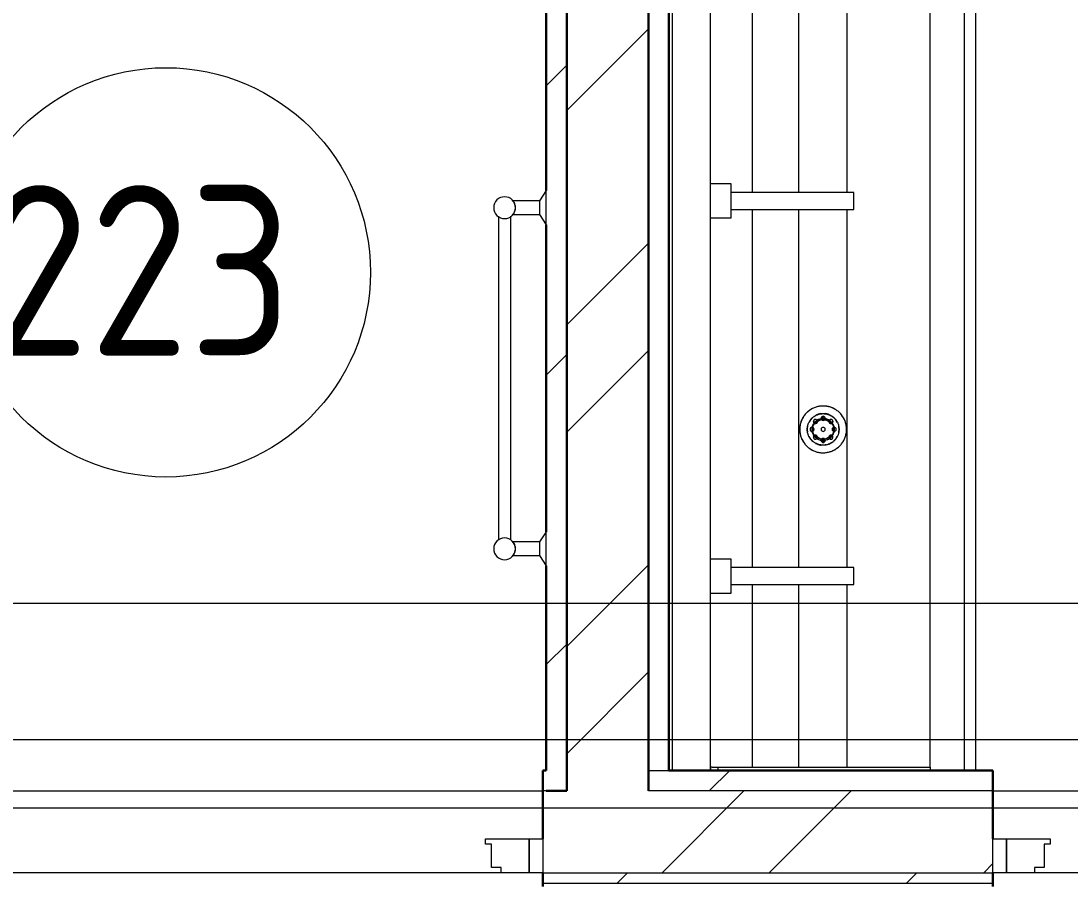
# Model space of a CAD drawing. Header units: millimetres. Extents: x -87434 to 499450, y -468665 to 122144.
# Drawn here: x 151411 to 152949, y -10251 to -8988 of the extents above; entities that cross this region are included whole.
import ezdxf

# ---------------------------------------------------------------- set-up
doc = ezdxf.new("R2010")
doc.units = ezdxf.units.MM
doc.linetypes.add('ADSK_Линия сетки', pattern=[25, 20, -2.5, 0, -2.5])
doc.linetypes.add('ADSK_Сверху', pattern=[450, 300, -150])
for name, color, linetype, lineweight in [('Двери', 252, 'Continuous', 9), ('Линии', 252, 'Continuous', 9), ('Марки помещений', 252, 'Continuous', 20), ('Оси', 252, 'Continuous', 9), ('Перекрытие', 252, 'Continuous', 18), ('Сантехника', 252, 'Continuous', 9), ('Стены наружные', 7, 'Continuous', 18), ('Стены штриховка', 252, 'Continuous', 9)]:
    doc.layers.add(name, color=color, linetype=linetype, lineweight=lineweight)
doc.styles.add('GOST Common_2', font='', dxfattribs={"width": 0.9, "height": 250})
doc.styles.get('GOST Common_2').set_extended_font_data('GOST type B')

# ---------------------------------------------------------------- blocks, each defined once
blk = doc.blocks.new('2 этаж')
at = {"layer": 'Двери', "color": 251, "true_color": 0x636466}
for p, q in [((152092, -10184.3), (152156, -10184.3)), ((152092, -10192.3), (152092, -10184.3)), ((152101, -10192.3), (152092, -10192.3)), ((152101, -10226.3), (152101, -10192.3)), ((152156, -10184.3), (152176, -10184.3)), ((152156, -10234.3), (152156, -10184.3)), ((152156, -10184.3), (152156, -10234.3)), ((152176, -10184.3), (152176, -10234.3)), ((152836, -10184.3), (152856, -10184.3)), ((152836, -10234.3), (152836, -10184.3)), ((152856, -10184.3), (152856, -10234.3)), ((152856, -10184.3), (152920, -10184.3)), ((152856, -10234.3), (152856, -10184.3)), ((152911, -10192.3), (152911, -10226.3)), ((152920, -10192.3), (152911, -10192.3)), ((152920, -10184.3), (152920, -10192.3)), ((152115, -10226.3), (152101, -10226.3)), ((152115, -10234.3), (152115, -10226.3)), ((152897, -10226.3), (152897, -10234.3)), ((152911, -10226.3), (152897, -10226.3)), ((152156, -10234.3), (152115, -10234.3)), ((152176, -10234.3), (152156, -10234.3)), ((152856, -10234.3), (152836, -10234.3)), ((152897, -10234.3), (152856, -10234.3))]:
    blk.add_line(p, q, dxfattribs=at)
at = {"layer": 'Линии', "color": 251, "linetype": 'ADSK_Сверху', "ltscale": 100, "true_color": 0x636466}
for p, q in [((161881, -9839.3), (151051.1, -9839.3)), ((161881, -10139.3), (151061, -10139.3))]:
    blk.add_line(p, q, dxfattribs=at)
at = {"layer": 'Марки помещений', "color": 251, "true_color": 0x636466}
blk.add_circle((151623.4, -9354.1), 300, dxfattribs=at)
at = {"layer": 'Оси', "color": 251, "linetype": 'ADSK_Линия сетки', "ltscale": 100, "true_color": 0x636466}
blk.add_line((170543.3, -10039.3), (93565.9, -10039.3), dxfattribs=at)
at = {"layer": 'Перекрытие', "color": 251, "ltscale": 100, "true_color": 0x636466}
blk.add_line((151146, -10114.3), (152176, -10114.3), dxfattribs=at)
at = {"layer": 'Сантехника', "color": 251, "true_color": 0x636466}
for p, q in [((152366, -10084.3), (152366, -8414.3)), ((152422, -10079.3), (152422, -8419.3)), ((152744, -10079.3), (152744, -8419.3)), ((152794, -10084.3), (152794, -8414.3)), ((152811, -10084.3), (152811, -8414.3)), ((152483.4, -9236.8), (152483.4, -8711.7)), ((152551.4, -9236.8), (152551.4, -8711.8)), ((152622.1, -9236.8), (152622.1, -8711.8)), ((152452, -9224.3), (152422, -9224.3)), ((152452, -9274.3), (152452, -9224.3)), ((152181, -9234.3), (152171, -9249.3)), ((152181, -9234.3), (152171, -9249.3)), ((152181, -9284.3), (152181, -9234.3)), ((152632, -9236.8), (152452, -9236.8)), ((152632, -9261.8), (152632, -9236.8)), ((152171, -9249.3), (152132.5, -9249.3)), ((152171, -9249.3), (152171, -9269.3)), ((152111, -9271.9), (152111, -9746.6)), ((152129, -9746.2), (152129, -9271.9)), ((152132.5, -9269.3), (152171, -9269.3)), ((152171, -9269.3), (152181, -9284.3)), ((152452, -9261.8), (152632, -9261.8)), ((152483.4, -9786.8), (152483.4, -9261.7)), ((152551.4, -9786.8), (152551.4, -9261.8)), ((152622.1, -9786.8), (152622.1, -9261.8)), ((152422, -9274.3), (152452, -9274.3)), ((152181, -9734.3), (152171, -9749.3)), ((152181, -9734.3), (152171, -9749.3)), ((152181, -9784.3), (152181, -9734.3)), ((152171, -9749.3), (152132.5, -9749.3)), ((152171, -9749.3), (152171, -9769.3)), ((152132.5, -9769.3), (152171, -9769.3)), ((152171, -9769.3), (152181, -9784.3)), ((152452, -9774.3), (152422, -9774.3)), ((152452, -9824.3), (152452, -9774.3)), ((152632, -9786.8), (152452, -9786.8)), ((152632, -9811.8), (152632, -9786.8)), ((152452, -9811.8), (152632, -9811.8)), ((152483.4, -10079.3), (152483.4, -9811.7)), ((152551.4, -10079.3), (152551.4, -9811.8)), ((152622.1, -10079.3), (152622.1, -9811.8)), ((152422, -9824.3), (152452, -9824.3)), ((152422, -10084.3), (152422, -10079.3)), ((152424.4, -10079.3), (152422, -10079.3)), ((152422, -10079.3), (152422, -10084.3)), ((152424.4, -10079.3), (152433, -10079.3)), ((152433, -10079.3), (152744, -10079.3)), ((152433, -10084.3), (152433, -10079.3)), ((152744, -10079.3), (152744, -10084.3))]:
    blk.add_line(p, q, dxfattribs=at)
at = {"layer": 'Сантехника', "color": 251, "true_color": 0x636466, "flags": 128}
for points in [[(152621.3, -9584.3), (152621.3, -9582.9), (152621.2, -9581.5), (152621.1, -9580.1), (152620.9, -9578.8), (152620.6, -9577.4), (152620.3, -9576.1), (152620, -9574.8), (152619.6, -9573.5), (152619.1, -9572.2), (152618.6, -9570.9), (152618, -9569.6), (152617.4, -9568.4), (152616.8, -9567.2), (152616.1, -9566), (152615.3, -9564.9), (152614.5, -9563.8), (152613.7, -9562.7), (152612.8, -9561.6), (152611.9, -9560.6), (152610.9, -9559.6), (152609.9, -9558.7), (152608.9, -9557.8), (152607.8, -9557), (152606.7, -9556.2), (152605.5, -9555.4), (152604.4, -9554.7), (152603.2, -9554), (152601.9, -9553.4), (152600.7, -9552.8), (152599.4, -9552.3), (152598.1, -9551.8), (152596.8, -9551.4), (152595.5, -9551), (152594.2, -9550.7), (152592.8, -9550.5), (152591.5, -9550.2), (152590.1, -9550.1), (152588.7, -9550), (152587.4, -9550), (152586, -9550), (152584.6, -9550), (152583.3, -9550.2), (152581.9, -9550.3), (152580.6, -9550.6), (152579.2, -9550.9), (152577.9, -9551.2), (152576.6, -9551.6), (152575.3, -9552), (152574, -9552.5), (152572.7, -9553.1), (152571.5, -9553.7), (152570.3, -9554.3), (152569.1, -9555), (152567.9, -9555.7), (152566.8, -9556.5), (152565.7, -9557.4), (152564.7, -9558.2), (152563.6, -9559.1), (152562.7, -9560.1), (152561.7, -9561.1), (152560.8, -9562.1), (152559.9, -9563.2), (152559.1, -9564.3), (152558.3, -9565.4), (152557.6, -9566.6), (152556.9, -9567.8), (152556.3, -9569), (152555.7, -9570.2), (152555.2, -9571.5), (152554.7, -9572.8), (152554.3, -9574.1), (152553.9, -9575.4), (152553.5, -9576.7), (152553.3, -9578.1), (152553, -9579.4), (152552.9, -9580.8), (152552.8, -9582.1), (152552.7, -9583.5), (152552.7, -9584.3)], [(152563.7, -9584.3), (152563.7, -9583.3), (152563.8, -9582.4), (152563.9, -9581.5), (152564, -9580.5), (152564.2, -9579.6), (152564.4, -9578.7), (152564.6, -9577.8), (152564.9, -9576.9), (152565.2, -9576), (152565.5, -9575.2), (152565.9, -9574.3), (152566.3, -9573.5), (152566.8, -9572.7), (152567.3, -9571.9), (152567.8, -9571.1), (152568.3, -9570.3), (152568.9, -9569.6), (152569.5, -9568.9), (152570.1, -9568.2), (152570.8, -9567.5), (152571.5, -9566.9), (152572.2, -9566.3), (152572.9, -9565.7), (152573.6, -9565.2), (152574.4, -9564.6), (152575.2, -9564.2), (152576, -9563.7), (152576.9, -9563.3), (152577.7, -9562.9), (152578.6, -9562.5), (152579.4, -9562.2), (152580.3, -9561.9), (152581.2, -9561.7), (152582.1, -9561.5), (152583, -9561.3), (152584, -9561.2), (152584.9, -9561), (152585.8, -9561), (152586.8, -9561), (152587.7, -9561), (152588.6, -9561), (152589.5, -9561.1), (152590.5, -9561.2), (152591.4, -9561.4), (152592.3, -9561.6), (152593.2, -9561.8), (152594.1, -9562.1), (152595, -9562.4), (152595.8, -9562.7), (152596.7, -9563.1), (152597.5, -9563.5), (152598.4, -9563.9), (152599.2, -9564.4), (152600, -9564.9), (152600.7, -9565.4), (152601.5, -9566), (152602.2, -9566.6), (152602.9, -9567.2), (152603.5, -9567.8), (152604.2, -9568.5), (152604.8, -9569.2), (152605.4, -9569.9), (152605.9, -9570.7), (152606.5, -9571.5), (152607, -9572.2), (152607.4, -9573.1), (152607.9, -9573.9), (152608.3, -9574.7), (152608.6, -9575.6), (152609, -9576.4), (152609.3, -9577.3), (152609.5, -9578.2), (152609.7, -9579.1), (152609.9, -9580), (152610.1, -9581), (152610.2, -9581.9), (152610.3, -9582.8), (152610.3, -9583.8), (152610.3, -9584.3)], [(152573.8, -9565.4), (152574.6, -9564.9), (152575.3, -9564.4), (152576.1, -9563.9), (152577, -9563.5), (152577.8, -9563.1), (152578.7, -9562.8), (152579.5, -9562.5), (152580.4, -9562.2), (152581.3, -9561.9), (152582.2, -9561.7), (152583.1, -9561.6), (152584, -9561.4), (152584.9, -9561.3), (152585.8, -9561.2), (152586.8, -9561.2), (152587.7, -9561.2), (152588.6, -9561.3), (152589.5, -9561.4), (152590.4, -9561.5), (152591.3, -9561.6), (152592.2, -9561.8), (152593.1, -9562), (152594, -9562.3), (152594.9, -9562.6), (152595.7, -9562.9), (152596.6, -9563.3), (152597.4, -9563.7), (152598.2, -9564.1), (152599, -9564.6), (152599.8, -9565.1), (152600.6, -9565.6), (152601.3, -9566.2), (152602, -9566.8), (152602.7, -9567.4), (152603.4, -9568), (152604, -9568.7), (152604.6, -9569.4), (152605.2, -9570.1), (152605.7, -9570.8), (152606.3, -9571.6), (152606.7, -9572.4), (152607.2, -9573.2)], [(152583.5, -9561.2), (152582.6, -9561.4), (152581.7, -9561.6), (152580.8, -9561.8), (152579.9, -9562.1), (152579, -9562.4), (152578.2, -9562.7), (152577.3, -9563.1), (152576.5, -9563.5)], [(152598, -9563.7), (152597.2, -9563.3), (152596.3, -9562.9), (152595.4, -9562.5), (152594.6, -9562.2), (152593.7, -9561.9), (152592.8, -9561.7), (152591.9, -9561.5), (152591, -9561.3), (152590, -9561.2)], [(152564.1, -9580), (152563.9, -9581), (152563.8, -9581.9), (152563.8, -9582.8), (152563.7, -9583.8), (152563.7, -9584.3)], [(152564, -9584.3), (152564, -9583.3), (152564, -9582.4), (152564.1, -9581.5), (152564.3, -9580.6), (152564.4, -9579.7), (152564.6, -9578.8)], [(152566.6, -9573.6), (152567, -9572.8), (152567.5, -9572), (152568, -9571.2), (152568.5, -9570.5), (152569.1, -9569.8), (152569.7, -9569.1), (152570.3, -9568.4), (152571, -9567.7), (152571.6, -9567.1), (152572.3, -9566.5), (152573, -9565.9)], [(152570.5, -9567.8), (152569.8, -9568.5), (152569.2, -9569.2), (152568.6, -9569.9), (152568.1, -9570.7), (152567.5, -9571.5), (152567, -9572.2), (152566.6, -9573.1)], [(152570.8, -9584.3), (152570.8, -9583.6), (152570.9, -9583), (152570.9, -9582.3), (152571, -9581.7), (152571.1, -9581), (152571.3, -9580.4), (152571.4, -9579.8), (152571.6, -9579.2), (152571.8, -9578.5), (152572.1, -9577.9), (152572.3, -9577.4), (152572.6, -9576.8), (152572.9, -9576.2), (152573.3, -9575.6), (152573.6, -9575.1), (152574, -9574.6), (152574.4, -9574.1), (152574.8, -9573.6), (152575.3, -9573.1), (152575.7, -9572.6), (152576.2, -9572.2), (152576.7, -9571.8), (152577.2, -9571.4), (152577.7, -9571), (152578.3, -9570.6)], [(152583.6, -9568.4), (152584.3, -9568.3), (152584.9, -9568.2), (152585.5, -9568.1), (152586.2, -9568.1), (152586.8, -9568.1), (152587.5, -9568.1), (152588.1, -9568.1), (152588.8, -9568.1), (152589.4, -9568.2), (152590.1, -9568.3)], [(152596, -9570.8), (152596.5, -9571.2), (152597.1, -9571.5), (152597.6, -9572), (152598, -9572.4), (152598.5, -9572.8), (152599, -9573.3), (152599.4, -9573.8), (152599.8, -9574.3), (152600.2, -9574.8), (152600.5, -9575.4), (152600.9, -9575.9), (152601.2, -9576.5), (152601.5, -9577), (152601.8, -9577.6), (152602, -9578.2), (152602.3, -9578.8), (152602.5, -9579.4), (152602.7, -9580.1), (152602.8, -9580.7), (152602.9, -9581.3), (152603, -9582), (152603.1, -9582.6), (152603.2, -9583.3), (152603.2, -9583.9), (152603.2, -9584.3)], [(152607.2, -9572.7), (152606.7, -9571.9), (152606.2, -9571.1), (152605.7, -9570.3), (152605.1, -9569.6), (152604.5, -9568.9), (152603.9, -9568.2), (152603.2, -9567.5)], [(152609.5, -9579.2), (152609.7, -9580.1), (152609.8, -9581), (152609.9, -9581.9), (152610, -9582.8), (152610, -9583.8), (152610, -9584.3)], [(152610.3, -9584.3), (152610.3, -9583.3), (152610.2, -9582.4), (152610.1, -9581.5), (152610, -9580.5)], [(152552.7, -9584.3), (152552.7, -9585.6), (152552.8, -9587), (152553, -9588.4), (152553.1, -9589.7), (152553.4, -9591.1), (152553.7, -9592.4), (152554, -9593.7), (152554.4, -9595), (152554.9, -9596.3), (152555.4, -9597.6), (152556, -9598.9), (152556.6, -9600.1), (152557.2, -9601.3), (152557.9, -9602.5), (152558.7, -9603.6), (152559.5, -9604.7), (152560.3, -9605.8), (152561.2, -9606.9), (152562.1, -9607.9), (152563.1, -9608.9), (152564.1, -9609.8), (152565.2, -9610.7), (152566.2, -9611.5), (152567.3, -9612.4), (152568.5, -9613.1), (152569.6, -9613.8), (152570.8, -9614.5), (152572.1, -9615.1), (152573.3, -9615.7), (152574.6, -9616.2), (152575.9, -9616.7), (152577.2, -9617.1), (152578.5, -9617.5), (152579.8, -9617.8), (152581.2, -9618.1), (152582.5, -9618.3), (152583.9, -9618.4), (152585.3, -9618.5), (152586.6, -9618.6), (152588, -9618.5), (152589.4, -9618.5), (152590.7, -9618.3), (152592.1, -9618.2), (152593.5, -9617.9), (152594.8, -9617.7), (152596.1, -9617.3), (152597.4, -9616.9), (152598.7, -9616.5), (152600, -9616), (152601.3, -9615.4), (152602.5, -9614.8), (152603.7, -9614.2), (152604.9, -9613.5), (152606.1, -9612.8), (152607.2, -9612), (152608.3, -9611.2), (152609.3, -9610.3), (152610.4, -9609.4), (152611.4, -9608.4), (152612.3, -9607.4), (152613.2, -9606.4), (152614.1, -9605.3), (152614.9, -9604.2), (152615.7, -9603.1), (152616.4, -9601.9), (152617.1, -9600.7), (152617.7, -9599.5), (152618.3, -9598.3), (152618.8, -9597), (152619.3, -9595.7), (152619.8, -9594.4), (152620.1, -9593.1), (152620.5, -9591.8), (152620.7, -9590.4), (152621, -9589.1), (152621.1, -9587.7), (152621.2, -9586.4), (152621.3, -9585), (152621.3, -9584.3)], [(152563.7, -9584.3), (152563.7, -9585.2), (152563.8, -9586.1), (152563.9, -9587), (152564, -9588)], [(152610.3, -9584.3), (152610.3, -9585.2), (152610.2, -9586.1), (152610.1, -9587), (152610, -9588), (152609.8, -9588.9), (152609.6, -9589.8), (152609.4, -9590.7), (152609.1, -9591.6), (152608.8, -9592.5), (152608.5, -9593.3), (152608.1, -9594.2), (152607.7, -9595), (152607.2, -9595.8), (152606.7, -9596.6), (152606.2, -9597.4), (152605.7, -9598.2), (152605.1, -9598.9), (152604.5, -9599.6), (152603.9, -9600.3), (152603.2, -9601), (152602.6, -9601.6), (152601.9, -9602.2), (152601.1, -9602.8), (152600.4, -9603.3), (152599.6, -9603.9), (152598.8, -9604.3), (152598, -9604.8), (152597.2, -9605.2), (152596.3, -9605.6), (152595.4, -9606), (152594.6, -9606.3), (152593.7, -9606.6), (152592.8, -9606.8), (152591.9, -9607), (152591, -9607.2), (152590, -9607.4), (152589.1, -9607.5), (152588.2, -9607.5), (152587.3, -9607.6), (152586.3, -9607.5), (152585.4, -9607.5), (152584.5, -9607.4), (152583.5, -9607.3), (152582.6, -9607.1), (152581.7, -9606.9), (152580.8, -9606.7), (152579.9, -9606.4), (152579, -9606.1), (152578.2, -9605.8), (152577.3, -9605.4), (152576.5, -9605), (152575.6, -9604.6), (152574.8, -9604.1), (152574.1, -9603.6), (152573.3, -9603.1), (152572.6, -9602.5), (152571.8, -9601.9), (152571.1, -9601.3), (152570.5, -9600.7), (152569.8, -9600), (152569.2, -9599.3), (152568.6, -9598.6), (152568.1, -9597.8), (152567.5, -9597.1), (152567, -9596.3), (152566.6, -9595.5), (152566.1, -9594.6), (152565.7, -9593.8), (152565.4, -9592.9), (152565.1, -9592.1), (152564.8, -9591.2), (152564.5, -9590.3), (152564.3, -9589.4), (152564.1, -9588.5), (152563.9, -9587.5), (152563.8, -9586.6), (152563.8, -9585.7), (152563.7, -9584.8), (152563.7, -9584.3)], [(152564.5, -9589.3), (152564.3, -9588.4), (152564.2, -9587.5), (152564.1, -9586.6), (152564, -9585.7), (152564, -9584.8), (152564, -9584.3)], [(152590.9, -9607), (152590, -9607.1), (152589.1, -9607.2), (152588.2, -9607.3), (152587.3, -9607.3), (152586.3, -9607.3), (152585.4, -9607.2), (152584.5, -9607.2), (152583.6, -9607), (152582.7, -9606.9), (152581.8, -9606.7), (152580.9, -9606.5), (152580, -9606.2), (152579.1, -9605.9), (152578.3, -9605.6), (152577.4, -9605.2), (152576.6, -9604.8), (152575.8, -9604.4), (152575, -9603.9), (152574.2, -9603.4), (152573.4, -9602.9), (152572.7, -9602.3), (152572, -9601.7), (152571.3, -9601.1), (152570.7, -9600.5), (152570, -9599.8), (152569.4, -9599.1), (152568.8, -9598.4), (152568.3, -9597.7), (152567.8, -9596.9), (152567.3, -9596.1), (152566.8, -9595.3)], [(152566.8, -9595.8), (152567.3, -9596.6), (152567.8, -9597.4), (152568.3, -9598.2), (152568.9, -9598.9), (152569.5, -9599.6), (152570.1, -9600.3), (152570.8, -9601)], [(152578, -9597.7), (152577.5, -9597.4), (152577, -9597), (152576.5, -9596.5), (152576, -9596.1), (152575.5, -9595.7), (152575.1, -9595.2), (152574.6, -9594.7), (152574.2, -9594.2), (152573.8, -9593.7), (152573.5, -9593.2), (152573.1, -9592.6), (152572.8, -9592), (152572.5, -9591.5), (152572.2, -9590.9), (152572, -9590.3), (152571.7, -9589.7), (152571.5, -9589.1), (152571.4, -9588.4), (152571.2, -9587.8), (152571.1, -9587.2), (152571, -9586.5), (152570.9, -9585.9), (152570.8, -9585.3), (152570.8, -9584.6), (152570.8, -9584.3)], [(152603.2, -9584.3), (152603.2, -9584.9), (152603.2, -9585.5), (152603.1, -9586.2), (152603, -9586.8), (152602.9, -9587.5), (152602.7, -9588.1), (152602.6, -9588.7), (152602.4, -9589.3), (152602.2, -9590), (152601.9, -9590.6), (152601.7, -9591.2), (152601.4, -9591.7), (152601.1, -9592.3), (152600.7, -9592.9), (152600.4, -9593.4), (152600, -9593.9), (152599.6, -9594.4), (152599.2, -9594.9), (152598.7, -9595.4), (152598.3, -9595.9), (152597.8, -9596.3), (152597.3, -9596.7), (152596.8, -9597.1), (152596.3, -9597.5), (152595.8, -9597.9)], [(152607.4, -9594.9), (152607, -9595.7), (152606.5, -9596.5), (152606, -9597.3), (152605.5, -9598), (152604.9, -9598.7), (152604.3, -9599.4), (152603.7, -9600.1), (152603.1, -9600.8), (152602.4, -9601.4), (152601.7, -9602), (152601, -9602.6)], [(152603.5, -9600.7), (152604.2, -9600), (152604.8, -9599.3), (152605.4, -9598.6), (152605.9, -9597.8), (152606.5, -9597.1), (152607, -9596.3), (152607.4, -9595.5)], [(152610, -9584.3), (152610, -9585.2), (152610, -9586.1), (152609.9, -9587), (152609.7, -9587.9), (152609.6, -9588.8), (152609.4, -9589.7)], [(152609.9, -9588.5), (152610.1, -9587.5), (152610.2, -9586.6), (152610.3, -9585.7), (152610.3, -9584.8), (152610.3, -9584.3)], [(152576, -9604.8), (152576.9, -9605.2), (152577.7, -9605.6), (152578.6, -9606), (152579.4, -9606.3), (152580.3, -9606.6), (152581.2, -9606.8), (152582.1, -9607), (152583, -9607.2), (152584, -9607.4)], [(152590.4, -9600.1), (152589.8, -9600.2), (152589.1, -9600.3), (152588.5, -9600.4), (152587.8, -9600.4), (152587.2, -9600.5), (152586.5, -9600.4), (152585.9, -9600.4), (152585.2, -9600.4), (152584.6, -9600.3), (152584, -9600.2)], [(152600.2, -9603.1), (152599.5, -9603.6), (152598.7, -9604.1), (152597.9, -9604.6), (152597, -9605), (152596.2, -9605.4), (152595.4, -9605.7), (152594.5, -9606)], [(152595, -9606.1), (152595.8, -9605.8), (152596.7, -9605.4), (152597.5, -9605)]]:
    blk.add_lwpolyline(points, dxfattribs=at)
at = {"layer": 'Сантехника', "color": 251, "true_color": 0x636466}
for centre, radius, start, end in [((152120, -9259.3), 16, 90, 270), ((152120, -9259.3), 16, 270, 90), ((152587, -9584.3), 34.3, 81.2405, 94.5295), ((152587, -9584.3), 34.3, 145.0376, 161.2102), ((152587, -9584.3), 34.3, 133.5244, 136.5478), ((152587, -9584.3), 34.3, 112.2071, 130.7179), ((152587, -9568.1), 3, 0, 180), ((152587, -9568.1), 3, 0, 180), ((152587, -9584.3), 34.3, 75.5624, 78.0603), ((152587, -9584.3), 34.3, 58.7429, 72.8932), ((152587, -9584.3), 34.3, 20.4173, 38.2302), ((152587, -9584.3), 34.3, 170.2639, 180), ((152587, -9584.3), 34.3, 164.3157, 167.198), ((152587, -9584.3), 23, 144, 154.1058), ((152587, -9584.3), 16.2, 158.4339, 180), ((152587, -9584.3), 15.9, 0, 180), ((152587, -9584.3), 16.2, 135, 155.2568), ((152575.6, -9572.8), 3, 45, 225), ((152575.6, -9572.8), 3, 135, 195), ((152575.6, -9572.8), 3, 210, 225), ((152575.6, -9572.8), 3, 225, 45), ((152575.6, -9572.8), 3, 225, 285), ((152575.6, -9572.8), 3, 90, 120), ((152587, -9584.3), 14.1, 136.2949, 141.7649), ((152587, -9584.3), 16.2, 110.5449, 131.5627), ((152587, -9584.3), 14.1, 127.2178, 138.2234), ((152587, -9584.3), 14.1, 125.0449, 135), ((152587, -9584.3), 13.9, 45, 135), ((152587, -9584.3), 13.9, 45, 135), ((152575.6, -9572.8), 3, 330, 45), ((152587, -9584.3), 14.1, 113.7949, 123.75), ((152587, -9584.3), 14.1, 102.5449, 112.4926), ((152587, -9584.3), 16.2, 48.4373, 101.028), ((152587, -9568.1), 3, 180, 255), ((152587, -9568.1), 3, 180, 0), ((152587, -9584.3), 14.1, 91.2949, 101.25), ((152587, -9584.3), 14.1, 84.6458, 100.001), ((152587, -9584.3), 18.1, 83.5568, 96.4432), ((152587, -9584.3), 14.1, 80.0449, 90), ((152587, -9568.1), 3, 285, 0), ((152587, -9584.3), 14.1, 68.7949, 78.75), ((152587, -9584.3), 14.1, 59.2171, 67.5), ((152587, -9584.3), 14.1, 46.2949, 56.25), ((152587, -9584.3), 14.1, 42.2028, 55.2148), ((152598.5, -9572.8), 3, 135, 210), ((152598.5, -9572.8), 3, 135, 315), ((152598.5, -9572.8), 3, 315, 135), ((152587, -9584.3), 14.1, 38.2351, 45), ((152598.5, -9572.8), 3, 255, 315), ((152598.5, -9572.8), 3, 60, 90), ((152587, -9584.3), 16.2, 39.3943, 45), ((152598.5, -9572.8), 3, 345, 45), ((152598.5, -9572.8), 3, 315, 330), ((152587, -9584.3), 23, 25.3123, 36), ((152587, -9584.3), 34.3, 6.4389, 10.0463), ((152587, -9584.3), 34.3, 180, 184.4583), ((152587, -9584.3), 34.3, 186.4389, 190.0463), ((152587, -9584.3), 34.3, 200.4173, 218.2302), ((152587, -9584.3), 23, 205.3123, 216), ((152570.8, -9584.3), 3, 90, 180), ((152570.8, -9584.3), 3, 150, 180), ((152570.8, -9584.3), 3, 180, 210), ((152570.8, -9584.3), 3, 180, 270), ((152570.8, -9584.3), 3, 90, 105), ((152570.8, -9584.3), 3, 255, 270), ((152570.8, -9584.3), 3, 30, 90), ((152570.8, -9584.3), 3, 0, 90), ((152570.8, -9584.3), 3, 270, 0), ((152570.8, -9584.3), 3, 270, 330), ((152587, -9584.3), 15.9, 180, 0), ((152575.6, -9595.7), 3, 135, 315), ((152575.6, -9595.7), 3, 165, 225), ((152587, -9584.3), 14.1, 173.2684, 180), ((152587, -9584.3), 14.1, 180, 186.7316), ((152575.6, -9595.7), 3, 135, 150), ((152575.6, -9595.7), 3, 75, 135), ((152575.6, -9595.7), 3, 315, 135), ((152587, -9584.3), 16.2, 219.3943, 255), ((152587, -9584.3), 14.1, 218.2351, 225), ((152587, -9584.3), 14.1, 221.7766, 232.7822), ((152587, -9584.3), 13.9, 225, 315), ((152587, -9584.3), 13.9, 225, 315), ((152587, -9584.3), 14.1, 226.2949, 236.25), ((152575.6, -9595.7), 3, 315, 30), ((152587, -9584.3), 14.1, 237.5449, 247.5), ((152587, -9584.3), 3, 0, 180), ((152587, -9584.3), 3, 180, 0), ((152587, -9584.3), 16.2, 290.5449, 320.552), ((152587, -9584.3), 14.1, 293.7949, 300.7829), ((152587, -9584.3), 14.1, 304.7852, 317.7972), ((152587, -9584.3), 14.1, 305.0449, 315), ((152598.5, -9595.7), 3, 45, 225), ((152598.5, -9595.7), 3, 150, 225), ((152598.5, -9595.7), 3, 225, 45), ((152587, -9584.3), 14.1, 316.2949, 321.7649), ((152598.5, -9595.7), 3, 45, 105), ((152587, -9584.3), 18.1, 316.1528, 321.4432), ((152603.2, -9584.3), 3, 90, 180), ((152603.2, -9584.3), 3, 180, 270), ((152603.2, -9584.3), 3, 90, 150), ((152603.2, -9584.3), 3, 210, 270), ((152598.5, -9595.7), 3, 30, 45), ((152598.5, -9595.7), 3, 315, 15), ((152587, -9584.3), 14.1, 0, 6.7316), ((152587, -9584.3), 14.1, 353.2684, 0), ((152587, -9584.3), 16.2, 338.4996, 0), ((152603.2, -9584.3), 3, 75, 90), ((152603.2, -9584.3), 3, 0, 90), ((152603.2, -9584.3), 3, 270, 0), ((152603.2, -9584.3), 3, 270, 285), ((152587, -9584.3), 23, 324, 334.1058), ((152603.2, -9584.3), 3, 0, 30), ((152603.2, -9584.3), 3, 330, 0), ((152587, -9584.3), 34.3, 327.1959, 341.2102), ((152587, -9584.3), 34.3, 344.3157, 347.198), ((152587, -9584.3), 34.3, 350.2639, 0), ((152587, -9584.3), 34.3, 0, 4.4583), ((152575.6, -9595.7), 3, 240, 270), ((152587, -9584.3), 14.1, 251.8474, 258.75), ((152587, -9584.3), 16.2, 255.6005, 281.028), ((152587, -9600.5), 3, 0, 180), ((152587, -9600.5), 3, 105, 180), ((152587, -9600.5), 3, 180, 0), ((152587, -9600.5), 3, 180, 0), ((152587, -9584.3), 14.1, 260.0449, 270), ((152587, -9584.3), 14.1, 260.5238, 275.3542), ((152587, -9584.3), 18.1, 263.5568, 276.4432), ((152587, -9584.3), 14.1, 271.2949, 281.25), ((152587, -9600.5), 3, 0, 75), ((152587, -9584.3), 14.1, 282.5449, 292.5), ((152598.5, -9595.7), 3, 270, 300), ((152587, -9584.3), 34.3, 292.2071, 310.7179), ((152587, -9584.3), 34.3, 236.5875, 252.8932), ((152587, -9584.3), 34.3, 255.5624, 259.0767), ((152587, -9584.3), 34.3, 261.2405, 274.5295), ((152120, -9759.3), 16, 90, 270), ((152120, -9759.3), 16, 270, 90)]:
    blk.add_arc(centre, radius, start, end, dxfattribs=at)
for points, knots in [([(152135.2, -9254.2), (152134.9, -9253.4), (152134.6, -9252.6), (152134.1, -9251.7), (152133.8, -9251.2), (152133.5, -9250.6), (152133.2, -9250.1), (152133, -9249.9), (152132.9, -9249.8), (152132.7, -9249.6), (152132.6, -9249.3), (152132.5, -9249.3), (152132.5, -9249.3)], [0.6666667, 0.6666667, 0.6666667, 0.6666667, 0.75, 0.7708333, 0.7916667, 0.8333333, 0.875, 0.8854167, 0.8958333, 0.9166667, 0.9583333, 1, 1, 1, 1]), ([(152133, -9268.6), (152133, -9268.5), (152133.2, -9268.3), (152133.5, -9267.9), (152133.8, -9267.4), (152134.3, -9266.4), (152135.1, -9264.9), (152135.6, -9262.8), (152135.9, -9261.1), (152136, -9260), (152136, -9259.5)], [0.1111111, 0.1111111, 0.1111111, 0.1111111, 0.1388889, 0.1666667, 0.1944444, 0.2222222, 0.3333333, 0.3888889, 0.4444444, 0.4925448, 0.4925448, 0.4925448, 0.4925448]), ([(152135.2, -9754.2), (152134.9, -9753.4), (152134.6, -9752.6), (152134.1, -9751.7), (152133.8, -9751.2), (152133.5, -9750.6), (152133.2, -9750.1), (152133, -9749.9), (152132.9, -9749.8), (152132.7, -9749.6), (152132.6, -9749.3), (152132.5, -9749.3), (152132.5, -9749.3)], [0.6666667, 0.6666667, 0.6666667, 0.6666667, 0.75, 0.7708333, 0.7916667, 0.8333333, 0.875, 0.8854167, 0.8958333, 0.9166667, 0.9583333, 1, 1, 1, 1]), ([(152132.5, -9769.3), (152132.5, -9769.2), (152132.6, -9769.1), (152132.8, -9768.9), (152133, -9768.6), (152133.2, -9768.3), (152133.5, -9767.9), (152133.8, -9767.4), (152134.3, -9766.4), (152135.1, -9764.9), (152135.6, -9762.8), (152135.9, -9761.2), (152136, -9760.1), (152136, -9759.6)], [0, 0, 0, 0, 0.0555556, 0.0833333, 0.1111111, 0.1388889, 0.1666667, 0.1944444, 0.2222222, 0.3333333, 0.3888889, 0.4444444, 0.4884465, 0.4884465, 0.4884465, 0.4884465])]:
    blk.add_open_spline(points, degree=3, knots=knots, dxfattribs=at)
for points in [[(152135.9, -9257.5), (152135.8, -9256.9), (152135.7, -9256.3), (152135.6, -9255.8)], [(152135.9, -9757.5), (152135.8, -9756.9), (152135.7, -9756.3), (152135.6, -9755.8)]]:
    blk.add_open_spline(points, degree=3, dxfattribs=at)
at = {"layer": 'Стены наружные', "color": 251, "lineweight": 30, "true_color": 0x636466}
for p, q in [((152211, -8344.3), (152211, -10114.3)), ((152181, -8374.3), (152181, -9234.3)), ((152331, -10114.3), (152331, -8384.3)), ((152361, -10084.3), (152361, -8414.3)), ((152181, -9284.3), (152181, -9734.3)), ((152181, -9784.3), (152181, -10084.3)), ((152176, -10084.3), (152176, -10184.3)), ((152181, -10084.3), (152176, -10084.3)), ((152836, -10084.3), (152361, -10084.3)), ((152836, -10184.3), (152836, -10084.3)), ((152211, -10114.3), (152181, -10114.3)), ((152176, -10234.3), (152176, -10254.3)), ((152836, -10254.3), (152836, -10234.3))]:
    blk.add_line(p, q, dxfattribs=at)
at = {"layer": 'Стены наружные', "color": 251, "linetype": 'Continuous', "lineweight": 9, "true_color": 0x636466}
for p, q in [((152211, -9116.9), (152331, -8996.9)), ((152181, -9080.5), (152211, -9050.5)), ((152211, -9431.2), (152331, -9311.2)), ((152211, -9588.4), (152331, -9468.4)), ((152181, -9504.7), (152211, -9474.7)), ((152211, -9902.7), (152331, -9782.7)), ((152181, -9929), (152211, -9899)), ((152211, -10059.9), (152331, -9939.9)), ((152420, -10114.3), (152450, -10084.3)), ((152350.9, -10234.3), (152470.9, -10114.3)), ((152508.1, -10234.3), (152628.1, -10114.3)), ((152822.4, -10234.3), (152836, -10220.6)), ((152285, -10249.3), (152300, -10234.3)), ((152709.3, -10249.3), (152724.3, -10234.3))]:
    blk.add_line(p, q, dxfattribs=at)
at = {"layer": 'Стены наружные', "color": 251, "true_color": 0x636466}
for p, q in [((151146, -10114.3), (152176, -10114.3)), ((152836, -10114.3), (153966, -10114.3)), ((152115, -10234.3), (151207, -10234.3)), ((153905, -10234.3), (152897, -10234.3))]:
    blk.add_line(p, q, dxfattribs=at)
at = {"layer": 'Стены штриховка', "color": 251, "true_color": 0x636466}
for p, q in [((152331, -10084.3), (152361, -10084.3)), ((152181, -10114.3), (152176, -10114.3)), ((152836, -10114.3), (152331, -10114.3)), ((152176, -10234.3), (152836, -10234.3)), ((152176, -10249.3), (152836, -10249.3))]:
    blk.add_line(p, q, dxfattribs=at)
at = {"layer": 'Марки помещений', "color": 251, "true_color": 0x636466, "style": 'GOST Common_2', "width": 0.9}
blk.add_text('223', height=250, dxfattribs=at).set_placement((151364.6, -9476.3))

msp = doc.modelspace()

# ---------------------------------------------------------------- block references
msp.add_blockref('2 этаж', (0, -2))

doc.saveas('drawing.dxf')
